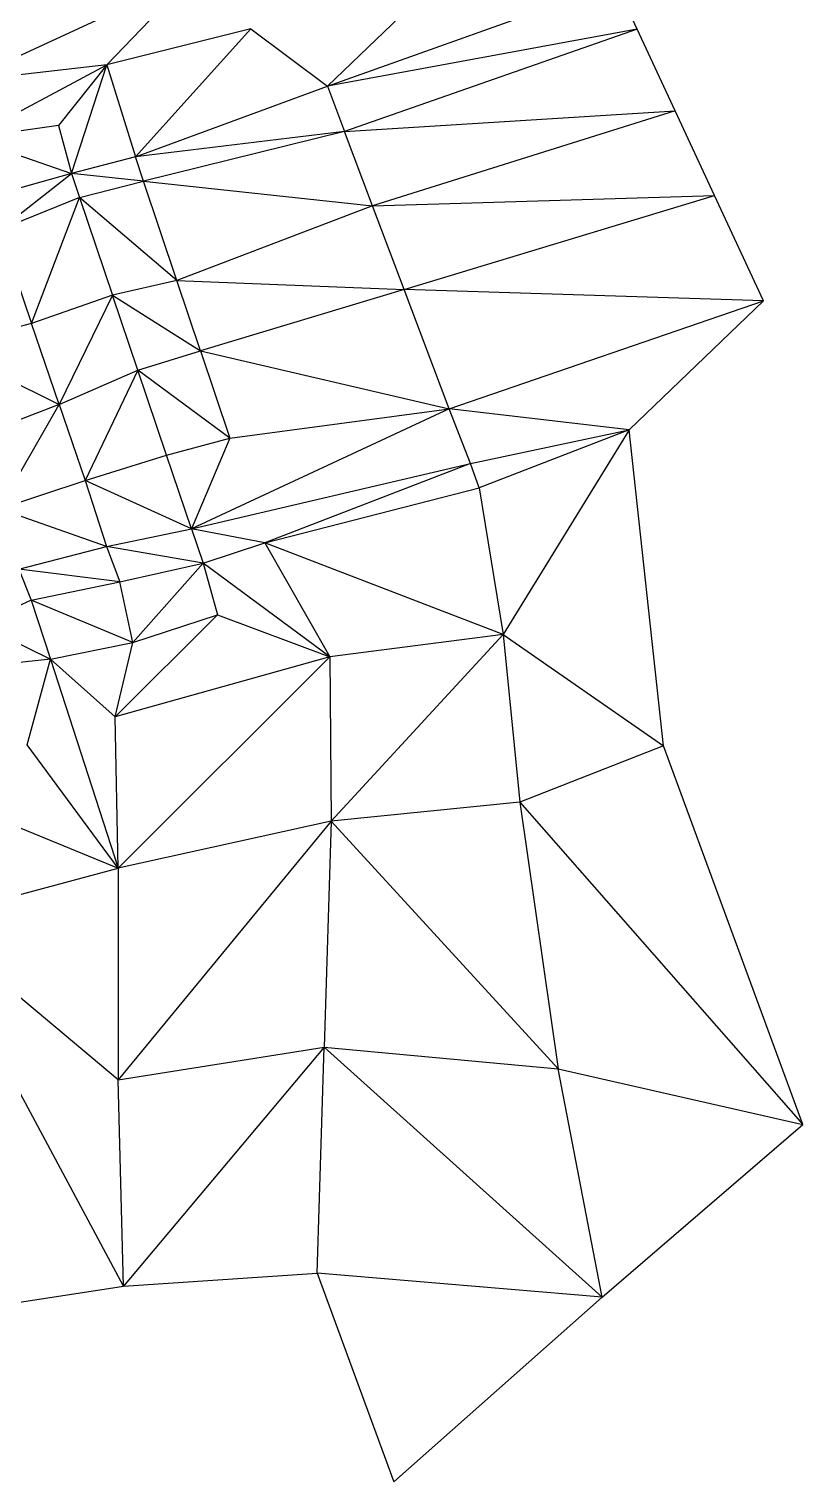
# Model space of a CAD drawing. Header units: inches. Extents: x 2000000 to 2613718, y 1000000 to 1269741.
# Drawn here: x 2613339 to 2613718, y 1267013 to 1267725 of the extents above; entities that cross this region are included whole.
import ezdxf

# ---------------------------------------------------------------- set-up
doc = ezdxf.new("R2010")
doc.units = ezdxf.units.IN
doc.header["$MEASUREMENT"] = 0

msp = doc.modelspace()

# ---------------------------------------------------------------- linework, layer by layer
for points in [[(2613567.95, 1267776.61, 246.93), (2613485.12, 1267697.01, 246)], [(2613567.95, 1267776.61, 246.93), (2613485.12, 1267697.01, 246)], [(2613307.09, 1267699.47, 246.11), (2613418.95, 1267751.25, 246.44)], [(2613307.09, 1267699.47, 246.11), (2613418.95, 1267751.25, 246.44)], [(2613376.94, 1267707.48, 246.16), (2613418.95, 1267751.25, 246.44)], [(2613376.94, 1267707.48, 246.16), (2613418.95, 1267751.25, 246.44)], [(2613485.12, 1267697.01, 246), (2613626.45, 1267747.61, 246.81)], [(2613485.12, 1267697.01, 246), (2613626.45, 1267747.61, 246.81)], [(2613637, 1267724.9, 246.02), (2613626.45, 1267747.61, 246.81)], [(2613637, 1267724.9, 246.02), (2613626.45, 1267747.61, 246.81)], [(2613447.58, 1267725.17, 246.26), (2613376.94, 1267707.48, 246.16)], [(2613447.58, 1267725.17, 246.26), (2613376.94, 1267707.48, 246.16)], [(2613391.05, 1267662.41, 245.92), (2613447.58, 1267725.17, 246.26)], [(2613391.05, 1267662.41, 245.92), (2613447.58, 1267725.17, 246.26)], [(2613447.58, 1267725.17, 246.26), (2613485.12, 1267697.01, 246)], [(2613447.58, 1267725.17, 246.26), (2613485.12, 1267697.01, 246)], [(2613637, 1267724.9, 246.02), (2613485.12, 1267697.01, 246)], [(2613637, 1267724.9, 246.02), (2613485.12, 1267697.01, 246)], [(2613637, 1267724.9, 246.02), (2613493.5, 1267674.8, 245.9)], [(2613637, 1267724.9, 246.02), (2613493.5, 1267674.8, 245.9)], [(2613655.58, 1267684.9, 245.93), (2613637, 1267724.9, 246.02)], [(2613655.58, 1267684.9, 245.93), (2613637, 1267724.9, 246.02)], [(2613376.94, 1267707.48, 246.16), (2613307.09, 1267699.47, 246.11)], [(2613376.94, 1267707.48, 246.16), (2613307.09, 1267699.47, 246.11)], [(2613309.77, 1267671.53, 245.99), (2613376.94, 1267707.48, 246.16)], [(2613309.77, 1267671.53, 245.99), (2613376.94, 1267707.48, 246.16)], [(2613376.94, 1267707.48, 246.16), (2613353.35, 1267677.67, 246.02)], [(2613376.94, 1267707.48, 246.16), (2613353.35, 1267677.67, 246.02)], [(2613359.7, 1267654.26, 245.89), (2613376.94, 1267707.48, 246.16)], [(2613359.7, 1267654.26, 245.89), (2613376.94, 1267707.48, 246.16)], [(2613376.94, 1267707.48, 246.16), (2613391.05, 1267662.41, 245.92)], [(2613376.94, 1267707.48, 246.16), (2613391.05, 1267662.41, 245.92)], [(2613391.05, 1267662.41, 245.92), (2613485.12, 1267697.01, 246)], [(2613391.05, 1267662.41, 245.92), (2613485.12, 1267697.01, 246)], [(2613485.12, 1267697.01, 246), (2613493.5, 1267674.8, 245.9)], [(2613485.12, 1267697.01, 246), (2613493.5, 1267674.8, 245.9)], [(2613493.5, 1267674.8, 245.9), (2613655.58, 1267684.9, 245.93)], [(2613493.5, 1267674.8, 245.9), (2613655.58, 1267684.9, 245.93)], [(2613655.58, 1267684.9, 245.93), (2613507.27, 1267638.31, 245.86)], [(2613655.58, 1267684.9, 245.93), (2613507.27, 1267638.31, 245.86)], [(2613674.82, 1267643.47, 245.93), (2613655.58, 1267684.9, 245.93)], [(2613674.82, 1267643.47, 245.93), (2613655.58, 1267684.9, 245.93)], [(2613353.35, 1267677.67, 246.02), (2613309.77, 1267671.53, 245.99)], [(2613353.35, 1267677.67, 246.02), (2613309.77, 1267671.53, 245.99)], [(2613309.77, 1267671.53, 245.99), (2613359.7, 1267654.26, 245.89)], [(2613309.77, 1267671.53, 245.99), (2613359.7, 1267654.26, 245.89)], [(2613353.35, 1267677.67, 246.02), (2613359.7, 1267654.26, 245.89)], [(2613353.35, 1267677.67, 246.02), (2613359.7, 1267654.26, 245.89)], [(2613493.5, 1267674.8, 245.9), (2613391.05, 1267662.41, 245.92)], [(2613493.5, 1267674.8, 245.9), (2613391.05, 1267662.41, 245.92)], [(2613493.5, 1267674.8, 245.9), (2613395.06, 1267650.46, 245.83)], [(2613493.5, 1267674.8, 245.9), (2613395.06, 1267650.46, 245.83)], [(2613507.27, 1267638.31, 245.86), (2613493.5, 1267674.8, 245.9)], [(2613507.27, 1267638.31, 245.86), (2613493.5, 1267674.8, 245.9)], [(2613391.05, 1267662.41, 245.92), (2613359.7, 1267654.26, 245.89)], [(2613391.05, 1267662.41, 245.92), (2613359.7, 1267654.26, 245.89)], [(2613395.06, 1267650.46, 245.83), (2613391.05, 1267662.41, 245.92)], [(2613395.06, 1267650.46, 245.83), (2613391.05, 1267662.41, 245.92)], [(2613359.7, 1267654.26, 245.89), (2613318.83, 1267642.72, 245.86)], [(2613359.7, 1267654.26, 245.89), (2613318.83, 1267642.72, 245.86)], [(2613324.34, 1267626.61, 245.78), (2613359.7, 1267654.26, 245.89)], [(2613324.34, 1267626.61, 245.78), (2613359.7, 1267654.26, 245.89)], [(2613359.7, 1267654.26, 245.89), (2613363.69, 1267642.42, 245.81)], [(2613395.06, 1267650.46, 245.83), (2613359.7, 1267654.26, 245.89)], [(2613359.7, 1267654.26, 245.89), (2613363.69, 1267642.42, 245.81)], [(2613395.06, 1267650.46, 245.83), (2613359.7, 1267654.26, 245.89)], [(2613363.69, 1267642.42, 245.81), (2613395.06, 1267650.46, 245.83)], [(2613363.69, 1267642.42, 245.81), (2613395.06, 1267650.46, 245.83)], [(2613395.06, 1267650.46, 245.83), (2613507.27, 1267638.31, 245.86)], [(2613411.4, 1267601.65, 245.81), (2613395.06, 1267650.46, 245.83)], [(2613395.06, 1267650.46, 245.83), (2613507.27, 1267638.31, 245.86)], [(2613411.4, 1267601.65, 245.81), (2613395.06, 1267650.46, 245.83)], [(2613507.27, 1267638.31, 245.86), (2613674.82, 1267643.47, 245.93)], [(2613507.27, 1267638.31, 245.86), (2613674.82, 1267643.47, 245.93)], [(2613522.77, 1267597.24, 245.86), (2613674.82, 1267643.47, 245.93)], [(2613522.77, 1267597.24, 245.86), (2613674.82, 1267643.47, 245.93)], [(2613698.82, 1267591.8, 245.93), (2613674.82, 1267643.47, 245.93)], [(2613698.82, 1267591.8, 245.93), (2613674.82, 1267643.47, 245.93)], [(2613363.69, 1267642.42, 245.81), (2613324.34, 1267626.61, 245.78)], [(2613363.69, 1267642.42, 245.81), (2613324.34, 1267626.61, 245.78)], [(2613340.06, 1267580.68, 245.76), (2613363.69, 1267642.42, 245.81)], [(2613340.06, 1267580.68, 245.76), (2613363.69, 1267642.42, 245.81)], [(2613363.69, 1267642.42, 245.81), (2613379.84, 1267594.55, 245.79)], [(2613411.4, 1267601.65, 245.81), (2613363.69, 1267642.42, 245.81)], [(2613363.69, 1267642.42, 245.81), (2613379.84, 1267594.55, 245.79)], [(2613411.4, 1267601.65, 245.81), (2613363.69, 1267642.42, 245.81)], [(2613507.27, 1267638.31, 245.86), (2613411.4, 1267601.65, 245.81)], [(2613507.27, 1267638.31, 245.86), (2613411.4, 1267601.65, 245.81)], [(2613522.77, 1267597.24, 245.86), (2613507.27, 1267638.31, 245.86)], [(2613522.77, 1267597.24, 245.86), (2613507.27, 1267638.31, 245.86)], [(2613324.34, 1267626.61, 245.78), (2613340.06, 1267580.68, 245.76)], [(2613324.34, 1267626.61, 245.78), (2613340.06, 1267580.68, 245.76)], [(2613411.4, 1267601.65, 245.81), (2613379.84, 1267594.55, 245.79)], [(2613411.4, 1267601.65, 245.81), (2613379.84, 1267594.55, 245.79)], [(2613422.92, 1267567.25, 245.8), (2613411.4, 1267601.65, 245.81)], [(2613411.4, 1267601.65, 245.81), (2613522.77, 1267597.24, 245.86)], [(2613422.92, 1267567.25, 245.8), (2613411.4, 1267601.65, 245.81)], [(2613411.4, 1267601.65, 245.81), (2613522.77, 1267597.24, 245.86)], [(2613379.84, 1267594.55, 245.79), (2613340.06, 1267580.68, 245.76)], [(2613379.84, 1267594.55, 245.79), (2613340.06, 1267580.68, 245.76)], [(2613379.84, 1267594.55, 245.79), (2613353.69, 1267540.83, 245.75)], [(2613379.84, 1267594.55, 245.79), (2613353.69, 1267540.83, 245.75)], [(2613379.84, 1267594.55, 245.79), (2613422.92, 1267567.25, 245.8)], [(2613392.28, 1267557.7, 245.79), (2613379.84, 1267594.55, 245.79)], [(2613379.84, 1267594.55, 245.79), (2613422.92, 1267567.25, 245.8)], [(2613392.28, 1267557.7, 245.79), (2613379.84, 1267594.55, 245.79)], [(2613522.77, 1267597.24, 245.86), (2613422.92, 1267567.25, 245.8)], [(2613522.77, 1267597.24, 245.86), (2613422.92, 1267567.25, 245.8)], [(2613544.83, 1267538.78, 245.86), (2613522.77, 1267597.24, 245.86)], [(2613698.82, 1267591.8, 245.93), (2613522.77, 1267597.24, 245.86)], [(2613544.83, 1267538.78, 245.86), (2613522.77, 1267597.24, 245.86)], [(2613698.82, 1267591.8, 245.93), (2613522.77, 1267597.24, 245.86)], [(2613544.83, 1267538.78, 245.86), (2613698.82, 1267591.8, 245.93)], [(2613544.83, 1267538.78, 245.86), (2613698.82, 1267591.8, 245.93)], [(2613633.02, 1267528.49, 245.96), (2613698.82, 1267591.8, 245.93)], [(2613633.02, 1267528.49, 245.96), (2613698.82, 1267591.8, 245.93)], [(2613340.06, 1267580.68, 245.76), (2613296.56, 1267569.24, 245.72)], [(2613340.06, 1267580.68, 245.76), (2613296.56, 1267569.24, 245.72)], [(2613353.69, 1267540.83, 245.75), (2613340.06, 1267580.68, 245.76)], [(2613353.69, 1267540.83, 245.75), (2613340.06, 1267580.68, 245.76)], [(2613296.56, 1267569.24, 245.72), (2613353.69, 1267540.83, 245.75)], [(2613296.56, 1267569.24, 245.72), (2613353.69, 1267540.83, 245.75)], [(2613392.28, 1267557.7, 245.79), (2613422.92, 1267567.25, 245.8)], [(2613392.28, 1267557.7, 245.79), (2613422.92, 1267567.25, 245.8)], [(2613422.92, 1267567.25, 245.8), (2613544.83, 1267538.78, 245.86)], [(2613422.92, 1267567.25, 245.8), (2613437.3, 1267524.32, 245.81)], [(2613422.92, 1267567.25, 245.8), (2613544.83, 1267538.78, 245.86)], [(2613422.92, 1267567.25, 245.8), (2613437.3, 1267524.32, 245.81)], [(2613353.69, 1267540.83, 245.75), (2613392.28, 1267557.7, 245.79)], [(2613353.69, 1267540.83, 245.75), (2613392.28, 1267557.7, 245.79)], [(2613392.28, 1267557.7, 245.79), (2613366.41, 1267503.66, 245.76)], [(2613392.28, 1267557.7, 245.79), (2613366.41, 1267503.66, 245.76)], [(2613406.3, 1267516.14, 245.79), (2613392.28, 1267557.7, 245.79)], [(2613437.3, 1267524.32, 245.81), (2613392.28, 1267557.7, 245.79)], [(2613406.3, 1267516.14, 245.79), (2613392.28, 1267557.7, 245.79)], [(2613437.3, 1267524.32, 245.81), (2613392.28, 1267557.7, 245.79)], [(2613353.69, 1267540.83, 245.75), (2613312.01, 1267524.88, 245.72)], [(2613353.69, 1267540.83, 245.75), (2613312.01, 1267524.88, 245.72)], [(2613324.25, 1267489.75, 245.72), (2613353.69, 1267540.83, 245.75)], [(2613324.25, 1267489.75, 245.72), (2613353.69, 1267540.83, 245.75)], [(2613353.69, 1267540.83, 245.75), (2613366.41, 1267503.66, 245.76)], [(2613353.69, 1267540.83, 245.75), (2613366.41, 1267503.66, 245.76)], [(2613544.83, 1267538.78, 245.86), (2613418.53, 1267479.92, 245.88)], [(2613544.83, 1267538.78, 245.86), (2613418.53, 1267479.92, 245.88)], [(2613437.3, 1267524.32, 245.81), (2613544.83, 1267538.78, 245.86)], [(2613437.3, 1267524.32, 245.81), (2613544.83, 1267538.78, 245.86)], [(2613555.29, 1267512, 245.93), (2613544.83, 1267538.78, 245.86)], [(2613633.02, 1267528.49, 245.96), (2613544.83, 1267538.78, 245.86)], [(2613555.29, 1267512, 245.93), (2613544.83, 1267538.78, 245.86)], [(2613633.02, 1267528.49, 245.96), (2613544.83, 1267538.78, 245.86)], [(2613406.3, 1267516.14, 245.79), (2613437.3, 1267524.32, 245.81)], [(2613406.3, 1267516.14, 245.79), (2613437.3, 1267524.32, 245.81)], [(2613437.3, 1267524.32, 245.81), (2613418.53, 1267479.92, 245.88)], [(2613437.3, 1267524.32, 245.81), (2613418.53, 1267479.92, 245.88)], [(2613555.29, 1267512, 245.93), (2613633.02, 1267528.49, 245.96)], [(2613555.29, 1267512, 245.93), (2613633.02, 1267528.49, 245.96)], [(2613633.02, 1267528.49, 245.96), (2613559.44, 1267500.06, 246.23)], [(2613633.02, 1267528.49, 245.96), (2613559.44, 1267500.06, 246.23)], [(2613633.02, 1267528.49, 245.96), (2613571.28, 1267428.18, 247.41)], [(2613633.02, 1267528.49, 245.96), (2613571.28, 1267428.18, 247.41)], [(2613649.77, 1267373.53, 248.12), (2613633.02, 1267528.49, 245.96)], [(2613649.77, 1267373.53, 248.12), (2613633.02, 1267528.49, 245.96)], [(2613366.41, 1267503.66, 245.76), (2613406.3, 1267516.14, 245.79)], [(2613366.41, 1267503.66, 245.76), (2613406.3, 1267516.14, 245.79)], [(2613418.53, 1267479.92, 245.88), (2613406.3, 1267516.14, 245.79)], [(2613418.53, 1267479.92, 245.88), (2613406.3, 1267516.14, 245.79)], [(2613418.53, 1267479.92, 245.88), (2613555.29, 1267512, 245.93)], [(2613418.53, 1267479.92, 245.88), (2613555.29, 1267512, 245.93)], [(2613555.29, 1267512, 245.93), (2613454.46, 1267473.06, 246.66)], [(2613555.29, 1267512, 245.93), (2613454.46, 1267473.06, 246.66)], [(2613559.44, 1267500.06, 246.23), (2613555.29, 1267512, 245.93)], [(2613559.44, 1267500.06, 246.23), (2613555.29, 1267512, 245.93)], [(2613324.25, 1267489.75, 245.72), (2613366.41, 1267503.66, 245.76)], [(2613324.25, 1267489.75, 245.72), (2613366.41, 1267503.66, 245.76)], [(2613366.41, 1267503.66, 245.76), (2613376.89, 1267471.29, 245.82)], [(2613418.53, 1267479.92, 245.88), (2613366.41, 1267503.66, 245.76)], [(2613366.41, 1267503.66, 245.76), (2613376.89, 1267471.29, 245.82)], [(2613418.53, 1267479.92, 245.88), (2613366.41, 1267503.66, 245.76)], [(2613454.46, 1267473.06, 246.66), (2613559.44, 1267500.06, 246.23)], [(2613454.46, 1267473.06, 246.66), (2613559.44, 1267500.06, 246.23)], [(2613559.44, 1267500.06, 246.23), (2613571.28, 1267428.18, 247.41)], [(2613559.44, 1267500.06, 246.23), (2613571.28, 1267428.18, 247.41)], [(2613376.89, 1267471.29, 245.82), (2613324.25, 1267489.75, 245.72)], [(2613376.89, 1267471.29, 245.82), (2613324.25, 1267489.75, 245.72)], [(2613376.89, 1267471.29, 245.82), (2613418.53, 1267479.92, 245.88)], [(2613376.89, 1267471.29, 245.82), (2613418.53, 1267479.92, 245.88)], [(2613454.46, 1267473.06, 246.66), (2613418.53, 1267479.92, 245.88)], [(2613418.53, 1267479.92, 245.88), (2613424.23, 1267463.02, 246.42)], [(2613454.46, 1267473.06, 246.66), (2613418.53, 1267479.92, 245.88)], [(2613418.53, 1267479.92, 245.88), (2613424.23, 1267463.02, 246.42)], [(2613424.23, 1267463.02, 246.42), (2613454.46, 1267473.06, 246.66)], [(2613424.23, 1267463.02, 246.42), (2613454.46, 1267473.06, 246.66)], [(2613454.46, 1267473.06, 246.66), (2613486.24, 1267417.16, 247.63)], [(2613571.28, 1267428.18, 247.41), (2613454.46, 1267473.06, 246.66)], [(2613454.46, 1267473.06, 246.66), (2613486.24, 1267417.16, 247.63)], [(2613571.28, 1267428.18, 247.41), (2613454.46, 1267473.06, 246.66)], [(2613333.96, 1267460.18, 245.78), (2613376.89, 1267471.29, 245.82)], [(2613333.96, 1267460.18, 245.78), (2613376.89, 1267471.29, 245.82)], [(2613376.89, 1267471.29, 245.82), (2613383.41, 1267453.96, 246.23)], [(2613424.23, 1267463.02, 246.42), (2613376.89, 1267471.29, 245.82)], [(2613376.89, 1267471.29, 245.82), (2613383.41, 1267453.96, 246.23)], [(2613424.23, 1267463.02, 246.42), (2613376.89, 1267471.29, 245.82)], [(2613333.96, 1267460.18, 245.78), (2613339.88, 1267444.88, 246.09)], [(2613383.41, 1267453.96, 246.23), (2613333.96, 1267460.18, 245.78)], [(2613333.96, 1267460.18, 245.78), (2613339.88, 1267444.88, 246.09)], [(2613383.41, 1267453.96, 246.23), (2613333.96, 1267460.18, 245.78)], [(2613383.41, 1267453.96, 246.23), (2613424.23, 1267463.02, 246.42)], [(2613383.41, 1267453.96, 246.23), (2613424.23, 1267463.02, 246.42)], [(2613424.23, 1267463.02, 246.42), (2613389.82, 1267424.2, 246.71)], [(2613424.23, 1267463.02, 246.42), (2613389.82, 1267424.2, 246.71)], [(2613424.23, 1267463.02, 246.42), (2613431.22, 1267437.73, 246.91)], [(2613486.24, 1267417.16, 247.63), (2613424.23, 1267463.02, 246.42)], [(2613424.23, 1267463.02, 246.42), (2613431.22, 1267437.73, 246.91)], [(2613486.24, 1267417.16, 247.63), (2613424.23, 1267463.02, 246.42)], [(2613339.88, 1267444.88, 246.09), (2613383.41, 1267453.96, 246.23)], [(2613339.88, 1267444.88, 246.09), (2613383.41, 1267453.96, 246.23)], [(2613389.82, 1267424.2, 246.71), (2613383.41, 1267453.96, 246.23)], [(2613389.82, 1267424.2, 246.71), (2613383.41, 1267453.96, 246.23)], [(2613339.88, 1267444.88, 246.09), (2613314.39, 1267433.13, 246.09)], [(2613339.88, 1267444.88, 246.09), (2613314.39, 1267433.13, 246.09)], [(2613339.88, 1267444.88, 246.09), (2613349.41, 1267416.02, 246.56)], [(2613389.82, 1267424.2, 246.71), (2613339.88, 1267444.88, 246.09)], [(2613339.88, 1267444.88, 246.09), (2613349.41, 1267416.02, 246.56)], [(2613389.82, 1267424.2, 246.71), (2613339.88, 1267444.88, 246.09)], [(2613381.14, 1267387.73, 247.05), (2613431.22, 1267437.73, 246.91)], [(2613381.14, 1267387.73, 247.05), (2613431.22, 1267437.73, 246.91)], [(2613389.82, 1267424.2, 246.71), (2613431.22, 1267437.73, 246.91)], [(2613389.82, 1267424.2, 246.71), (2613431.22, 1267437.73, 246.91)], [(2613431.22, 1267437.73, 246.91), (2613486.24, 1267417.16, 247.63)], [(2613431.22, 1267437.73, 246.91), (2613486.24, 1267417.16, 247.63)], [(2613314.39, 1267433.13, 246.09), (2613349.41, 1267416.02, 246.56)], [(2613314.39, 1267433.13, 246.09), (2613349.41, 1267416.02, 246.56)], [(2613349.41, 1267416.02, 246.56), (2613389.82, 1267424.2, 246.71)], [(2613349.41, 1267416.02, 246.56), (2613389.82, 1267424.2, 246.71)], [(2613381.14, 1267387.73, 247.05), (2613389.82, 1267424.2, 246.71)], [(2613381.14, 1267387.73, 247.05), (2613389.82, 1267424.2, 246.71)], [(2613571.28, 1267428.18, 247.41), (2613486.24, 1267417.16, 247.63)], [(2613571.28, 1267428.18, 247.41), (2613486.24, 1267417.16, 247.63)], [(2613486.93, 1267336.51, 248.1), (2613571.28, 1267428.18, 247.41)], [(2613486.93, 1267336.51, 248.1), (2613571.28, 1267428.18, 247.41)], [(2613571.28, 1267428.18, 247.41), (2613649.77, 1267373.53, 248.12)], [(2613571.28, 1267428.18, 247.41), (2613579.37, 1267345.92, 248.17)], [(2613571.28, 1267428.18, 247.41), (2613649.77, 1267373.53, 248.12)], [(2613571.28, 1267428.18, 247.41), (2613579.37, 1267345.92, 248.17)], [(2613349.41, 1267416.02, 246.56), (2613323.67, 1267413.23, 246.41)], [(2613349.41, 1267416.02, 246.56), (2613323.67, 1267413.23, 246.41)], [(2613337.93, 1267373.95, 246.91), (2613349.41, 1267416.02, 246.56)], [(2613337.93, 1267373.95, 246.91), (2613349.41, 1267416.02, 246.56)], [(2613381.14, 1267387.73, 247.05), (2613349.41, 1267416.02, 246.56)], [(2613349.41, 1267416.02, 246.56), (2613382.49, 1267313.56, 247.6)], [(2613381.14, 1267387.73, 247.05), (2613349.41, 1267416.02, 246.56)], [(2613349.41, 1267416.02, 246.56), (2613382.49, 1267313.56, 247.6)], [(2613486.24, 1267417.16, 247.63), (2613381.14, 1267387.73, 247.05)], [(2613486.24, 1267417.16, 247.63), (2613381.14, 1267387.73, 247.05)], [(2613382.49, 1267313.56, 247.6), (2613486.24, 1267417.16, 247.63)], [(2613382.49, 1267313.56, 247.6), (2613486.24, 1267417.16, 247.63)], [(2613486.24, 1267417.16, 247.63), (2613486.93, 1267336.51, 248.1)], [(2613486.24, 1267417.16, 247.63), (2613486.93, 1267336.51, 248.1)], [(2613382.49, 1267313.56, 247.6), (2613381.14, 1267387.73, 247.05)], [(2613382.49, 1267313.56, 247.6), (2613381.14, 1267387.73, 247.05)], [(2613382.49, 1267313.56, 247.6), (2613337.93, 1267373.95, 246.91)], [(2613382.49, 1267313.56, 247.6), (2613337.93, 1267373.95, 246.91)], [(2613649.77, 1267373.53, 248.12), (2613579.37, 1267345.92, 248.17)], [(2613649.77, 1267373.53, 248.12), (2613579.37, 1267345.92, 248.17)], [(2613718.18, 1267187.85, 249.01), (2613649.77, 1267373.53, 248.12)], [(2613718.18, 1267187.85, 249.01), (2613649.77, 1267373.53, 248.12)], [(2613281.39, 1267355.11, 246.71), (2613382.49, 1267313.56, 247.6)], [(2613281.39, 1267355.11, 246.71), (2613382.49, 1267313.56, 247.6)], [(2613579.37, 1267345.92, 248.17), (2613486.93, 1267336.51, 248.1)], [(2613579.37, 1267345.92, 248.17), (2613486.93, 1267336.51, 248.1)], [(2613579.37, 1267345.92, 248.17), (2613718.18, 1267187.85, 249.01)], [(2613579.37, 1267345.92, 248.17), (2613598.25, 1267215.12, 248.74)], [(2613579.37, 1267345.92, 248.17), (2613718.18, 1267187.85, 249.01)], [(2613579.37, 1267345.92, 248.17), (2613598.25, 1267215.12, 248.74)], [(2613486.93, 1267336.51, 248.1), (2613382.49, 1267209.73, 248.04)], [(2613486.93, 1267336.51, 248.1), (2613382.49, 1267313.56, 247.6)], [(2613486.93, 1267336.51, 248.1), (2613382.49, 1267209.73, 248.04)], [(2613486.93, 1267336.51, 248.1), (2613382.49, 1267313.56, 247.6)], [(2613486.93, 1267336.51, 248.1), (2613483.52, 1267225.67, 248.48)], [(2613486.93, 1267336.51, 248.1), (2613483.52, 1267225.67, 248.48)], [(2613598.25, 1267215.12, 248.74), (2613486.93, 1267336.51, 248.1)], [(2613598.25, 1267215.12, 248.74), (2613486.93, 1267336.51, 248.1)], [(2613288.77, 1267288.33, 247.2), (2613382.49, 1267313.56, 247.6)], [(2613288.77, 1267288.33, 247.2), (2613382.49, 1267313.56, 247.6)], [(2613382.49, 1267313.56, 247.6), (2613382.49, 1267209.73, 248.04)], [(2613382.49, 1267313.56, 247.6), (2613382.49, 1267209.73, 248.04)], [(2613385.19, 1267108.59, 248.43), (2613288.77, 1267288.33, 247.2)], [(2613382.49, 1267209.73, 248.04), (2613288.77, 1267288.33, 247.2)], [(2613385.19, 1267108.59, 248.43), (2613288.77, 1267288.33, 247.2)], [(2613382.49, 1267209.73, 248.04), (2613288.77, 1267288.33, 247.2)], [(2613382.49, 1267209.73, 248.04), (2613483.52, 1267225.67, 248.48)], [(2613382.49, 1267209.73, 248.04), (2613483.52, 1267225.67, 248.48)], [(2613483.52, 1267225.67, 248.48), (2613385.19, 1267108.59, 248.43)], [(2613483.52, 1267225.67, 248.48), (2613385.19, 1267108.59, 248.43)], [(2613480.11, 1267114.83, 248.77), (2613483.52, 1267225.67, 248.48)], [(2613480.11, 1267114.83, 248.77), (2613483.52, 1267225.67, 248.48)], [(2613483.52, 1267225.67, 248.48), (2613598.25, 1267215.12, 248.74)], [(2613483.52, 1267225.67, 248.48), (2613619.82, 1267103.2, 249.1)], [(2613483.52, 1267225.67, 248.48), (2613598.25, 1267215.12, 248.74)], [(2613483.52, 1267225.67, 248.48), (2613619.82, 1267103.2, 249.1)], [(2613619.82, 1267103.2, 249.1), (2613598.25, 1267215.12, 248.74)], [(2613598.25, 1267215.12, 248.74), (2613718.18, 1267187.85, 249.01)], [(2613619.82, 1267103.2, 249.1), (2613598.25, 1267215.12, 248.74)], [(2613598.25, 1267215.12, 248.74), (2613718.18, 1267187.85, 249.01)], [(2613385.19, 1267108.59, 248.43), (2613382.49, 1267209.73, 248.04)], [(2613385.19, 1267108.59, 248.43), (2613382.49, 1267209.73, 248.04)], [(2613619.82, 1267103.2, 249.1), (2613718.18, 1267187.85, 249.01)], [(2613619.82, 1267103.2, 249.1), (2613718.18, 1267187.85, 249.01)], [(2613280.01, 1267092.39, 247.99), (2613385.19, 1267108.59, 248.43)], [(2613280.01, 1267092.39, 247.99), (2613385.19, 1267108.59, 248.43)], [(2613385.19, 1267108.59, 248.43), (2613480.11, 1267114.83, 248.77)], [(2613385.19, 1267108.59, 248.43), (2613480.11, 1267114.83, 248.77)], [(2613619.82, 1267103.2, 249.1), (2613480.11, 1267114.83, 248.77)], [(2613480.11, 1267114.83, 248.77), (2613517.63, 1267012.52, 249.11)], [(2613619.82, 1267103.2, 249.1), (2613480.11, 1267114.83, 248.77)], [(2613480.11, 1267114.83, 248.77), (2613517.63, 1267012.52, 249.11)], [(2613517.63, 1267012.52, 249.11), (2613619.82, 1267103.2, 249.1)], [(2613517.63, 1267012.52, 249.11), (2613619.82, 1267103.2, 249.1)]]:
    msp.add_polyline3d(points)

doc.saveas('drawing.dxf')
